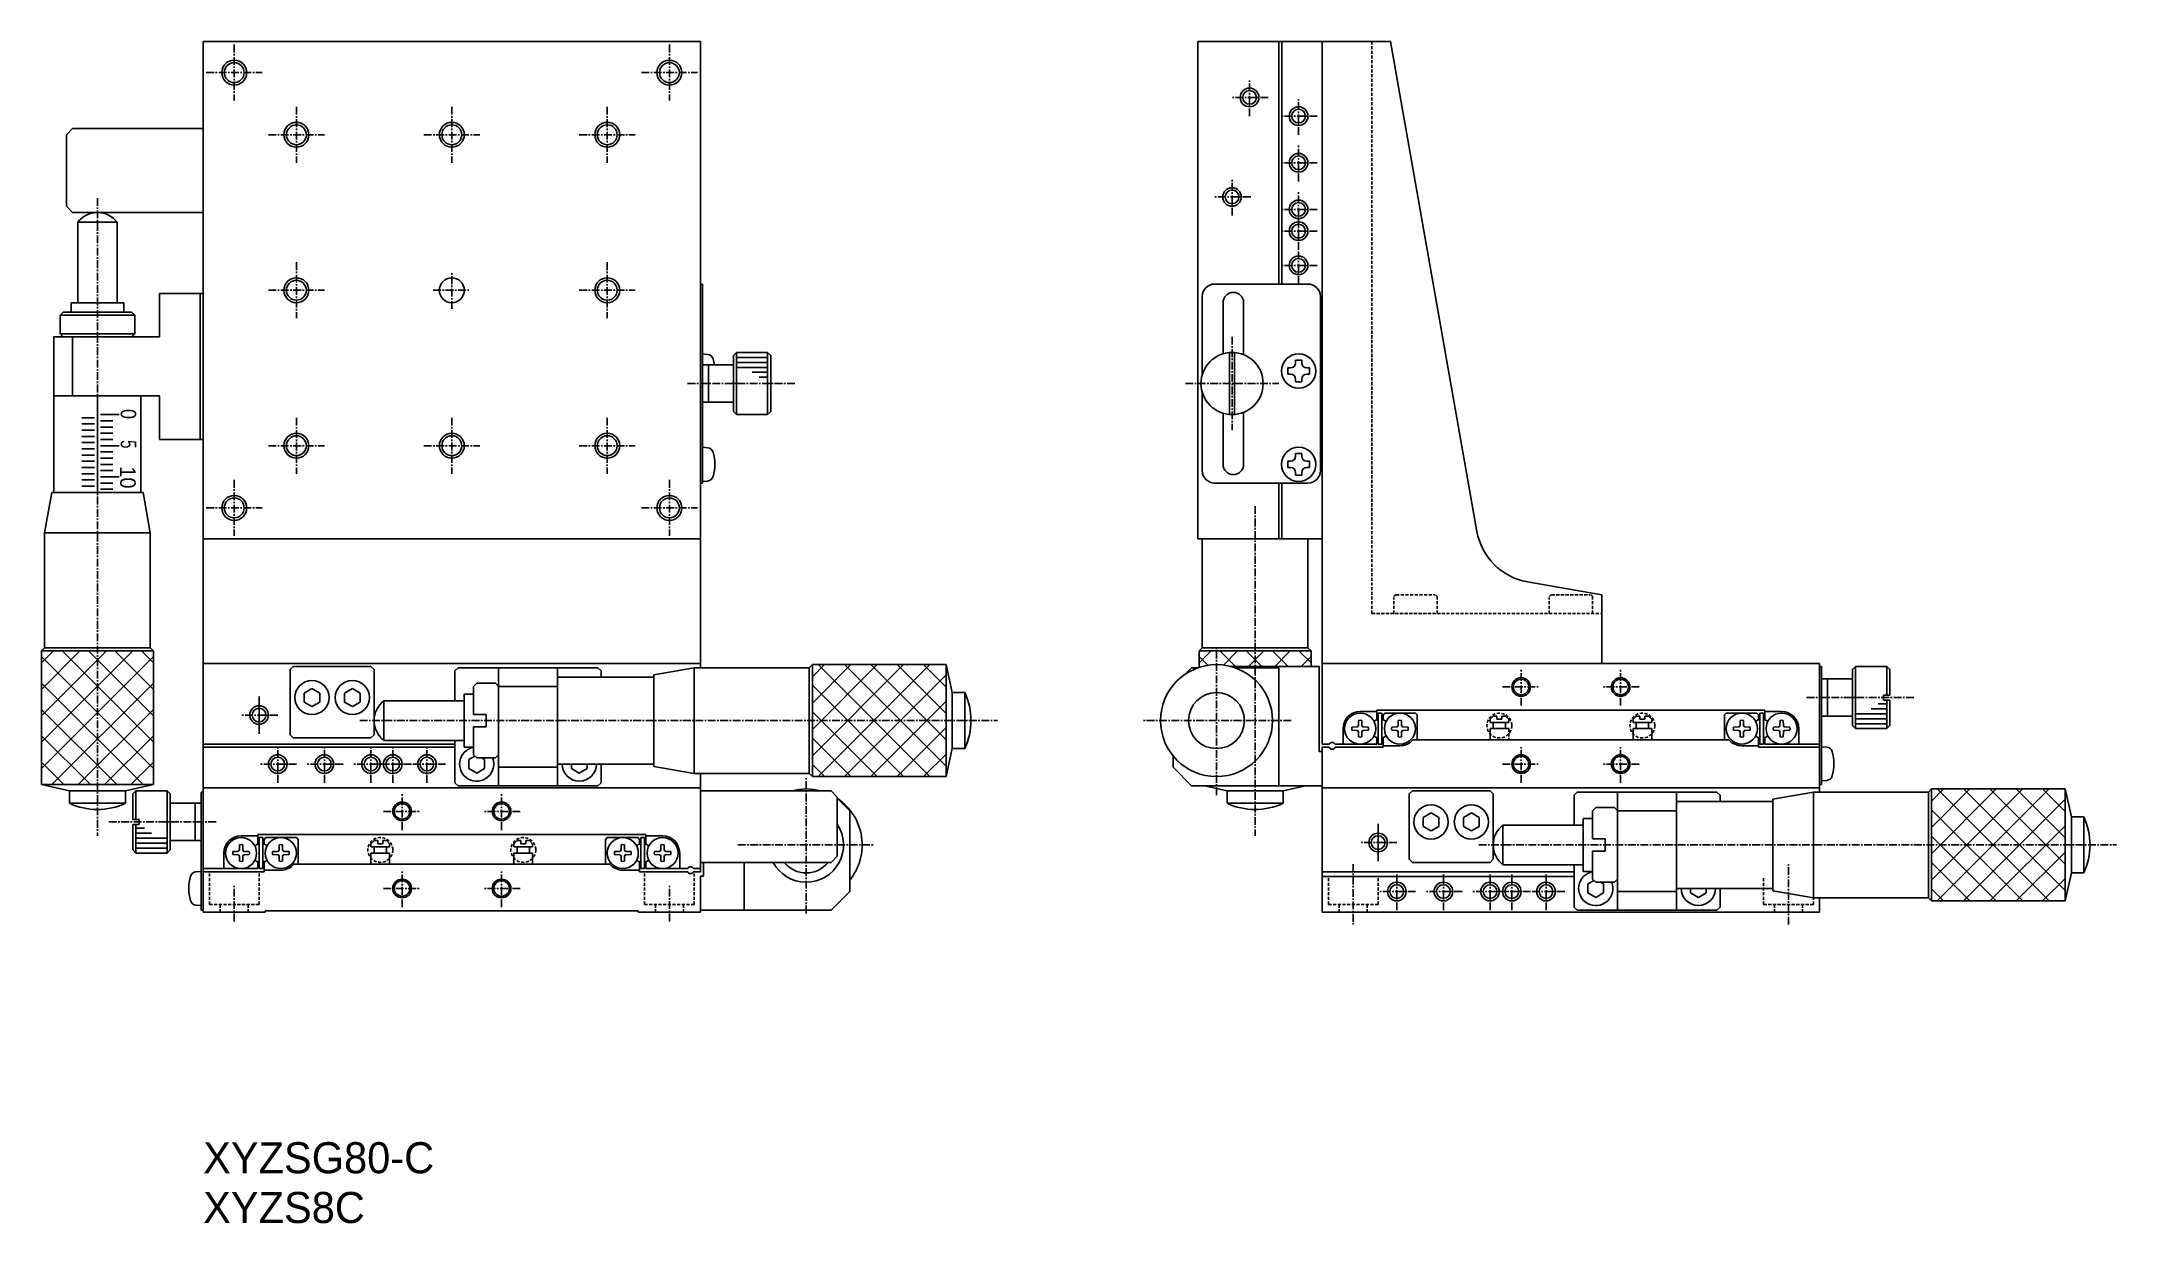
# Model space of a CAD drawing. Extents: x -333 to 1, y 65 to 255.
import ezdxf

# ---------------------------------------------------------------- set-up
doc = ezdxf.new("R2010")
doc.units = 0
doc.linetypes.add('CENTER', pattern=[2, 1.25, -0.25, 0.25, -0.25])
doc.linetypes.add('DASHED', pattern=[0.75, 0.5, -0.25])
doc.layers.get('0').update_dxf_attribs({"linetype": 'CONTINUOUS'})
doc.layers.add('CENTER', color=1, linetype='CENTER')

msp = doc.modelspace()

# ---------------------------------------------------------------- linework, layer by layer
at = {"color": 7, "linetype": 'CONTINUOUS'}
for p, q in [((-307.22, 254.66), (-307.22, 174.66)), ((-307.22, 254.66), (-307.22, 154.66)), ((-227.22, 254.66), (-307.22, 254.66)), ((-227.22, 174.66), (-227.22, 254.66)), ((-227.22, 154.66), (-227.22, 254.66)), ((-147.22, 174.66), (-147.22, 254.66)), ((-147.22, 254.66), (-127.22, 254.66)), ((-134.22, 215.66), (-134.22, 254.66)), ((-133.72, 215.66), (-133.72, 254.66)), ((-127.22, 174.66), (-127.22, 254.66)), ((-127.22, 254.66), (-127.22, 154.66)), ((-116.22, 254.66), (-127.22, 254.66)), ((-116.22, 254.66), (-102.33, 175.89)), ((-329.22, 239.66), (-328.22, 240.66)), ((-328.22, 240.66), (-307.22, 240.66)), ((-329.22, 239.66), (-329.22, 228.16)), ((-328.22, 227.16), (-329.22, 228.16)), ((-328.22, 227.16), (-307.22, 227.16)), ((-321.04, 225.59), (-327.39, 225.59)), ((-327.39, 225.59), (-327.39, 212.66)), ((-321.04, 225.59), (-321.04, 212.66)), ((-307.22, 214.16), (-314.22, 214.16)), ((-314.22, 214.16), (-314.22, 207.16)), ((-307.72, 190.66), (-307.72, 214.16)), ((-226.92, 215.66), (-227.22, 215.66)), ((-226.92, 183.66), (-226.92, 215.66)), ((-146.52, 201.06), (-146.52, 213.66)), ((-129.52, 215.66), (-144.52, 215.66)), ((-127.52, 185.66), (-127.52, 213.66)), ((-329.72, 211.16), (-330.22, 210.66)), ((-330.22, 210.66), (-318.22, 210.66)), ((-330.22, 210.66), (-330.22, 207.66)), ((-318.72, 211.16), (-329.72, 211.16)), ((-319.97, 212.66), (-328.47, 212.66)), ((-328.47, 212.66), (-328.47, 211.16)), ((-319.97, 212.66), (-319.97, 211.16)), ((-318.72, 211.16), (-318.22, 210.66)), ((-318.22, 207.66), (-318.22, 210.66)), ((-143.17, 204.44), (-143.17, 212.66)), ((-139.87, 204.3), (-139.87, 212.66)), ((-331.22, 207.16), (-314.22, 207.16)), ((-331.22, 207.16), (-331.22, 197.66)), ((-330.22, 207.66), (-318.22, 207.66)), ((-329.72, 207.16), (-330.22, 207.66)), ((-328.22, 207.16), (-328.22, 197.66)), ((-318.22, 207.66), (-318.72, 207.16)), ((-226.92, 204.41), (-226.07, 204.33)), ((-221.42, 204.66), (-221.92, 204.16)), ((-221.92, 204.16), (-221.92, 195.16)), ((-221.42, 204.66), (-216.42, 204.66)), ((-221.42, 204.66), (-221.42, 194.66)), ((-216.42, 204.66), (-216.42, 194.66)), ((-215.92, 204.16), (-216.42, 204.66)), ((-215.92, 195.16), (-215.92, 204.16)), ((-142.12, 194.67), (-142.12, 204.64)), ((-141.32, 194.67), (-141.32, 204.64)), ((-226.92, 202.66), (-221.92, 202.66)), ((-225.92, 202.66), (-225.92, 196.66)), ((-132.77, 202.16), (-132.32, 202.16)), ((-132.77, 202.16), (-132.77, 201.16)), ((-132.77, 201.16), (-132.32, 201.16)), ((-131.52, 203.41), (-131.52, 202.96)), ((-130.52, 203.41), (-131.52, 203.41)), ((-131.52, 199.91), (-131.52, 200.36)), ((-130.52, 203.41), (-130.52, 202.96)), ((-130.52, 199.91), (-130.52, 200.36)), ((-129.27, 202.16), (-129.72, 202.16)), ((-129.27, 201.16), (-129.72, 201.16)), ((-129.27, 201.16), (-129.27, 202.16)), ((-331.22, 197.66), (-314.22, 197.66)), ((-331.22, 197.66), (-331.22, 182.16)), ((-317.22, 197.66), (-317.22, 182.16)), ((-314.22, 190.66), (-314.22, 197.66)), ((-146.52, 185.66), (-146.52, 198.26)), ((-131.52, 199.91), (-130.52, 199.91)), ((-226.92, 196.66), (-221.92, 196.66)), ((-221.92, 195.16), (-221.42, 194.66)), ((-221.42, 194.66), (-216.42, 194.66)), ((-216.42, 194.66), (-215.92, 195.16)), ((-143.17, 186.66), (-143.17, 194.87)), ((-139.87, 186.66), (-139.87, 195.01)), ((-314.22, 190.66), (-307.22, 190.66)), ((-226.92, 189.41), (-226.07, 189.33)), ((-132.77, 187.16), (-132.32, 187.16)), ((-132.77, 187.16), (-132.77, 186.16)), ((-131.52, 188.41), (-131.52, 187.96)), ((-130.52, 188.41), (-131.52, 188.41)), ((-130.52, 188.41), (-130.52, 187.96)), ((-129.27, 187.16), (-129.72, 187.16)), ((-129.27, 186.16), (-129.27, 187.16)), ((-226.92, 183.66), (-227.22, 183.66)), ((-226.07, 183.98), (-226.92, 183.91)), ((-144.52, 183.66), (-129.52, 183.66)), ((-134.22, 174.66), (-134.22, 183.66)), ((-133.72, 174.66), (-133.72, 183.66)), ((-132.77, 186.16), (-132.32, 186.16)), ((-131.52, 184.91), (-131.52, 185.36)), ((-131.52, 184.91), (-130.52, 184.91)), ((-130.52, 184.91), (-130.52, 185.36)), ((-129.27, 186.16), (-129.72, 186.16)), ((-332.72, 175.66), (-331.57, 182.16)), ((-316.86, 182.16), (-331.57, 182.16)), ((-315.72, 175.66), (-316.86, 182.16)), ((-315.72, 175.66), (-332.72, 175.66)), ((-332.72, 175.66), (-332.72, 157.16)), ((-315.72, 175.66), (-315.72, 157.16)), ((-307.22, 174.66), (-227.22, 174.66)), ((-127.22, 174.66), (-147.22, 174.66)), ((-146.52, 174.66), (-146.52, 157.16)), ((-129.52, 174.66), (-129.52, 157.16)), ((-94.22, 167.77), (-82.22, 165.66)), ((-82.22, 165.66), (-82.22, 154.66)), ((-332.72, 157.16), (-333.22, 156.66)), ((-332.72, 157.16), (-315.72, 157.16)), ((-315.72, 157.16), (-315.22, 156.66)), ((-146.52, 157.16), (-147.02, 156.66)), ((-129.52, 157.16), (-146.52, 157.16)), ((-129.52, 157.16), (-129.02, 156.66)), ((-315.22, 156.66), (-333.22, 156.66)), ((-333.22, 135.16), (-333.22, 156.66)), ((-315.22, 135.16), (-315.22, 156.66)), ((-307.22, 154.66), (-307.22, 134.66)), ((-227.22, 154.66), (-307.22, 154.66)), ((-292.72, 154.16), (-293.22, 153.66)), ((-293.22, 153.66), (-293.22, 143.16)), ((-292.72, 154.16), (-280.22, 154.16)), ((-279.72, 153.66), (-280.22, 154.16)), ((-279.72, 143.16), (-279.72, 153.66)), ((-266.22, 153.96), (-266.72, 153.46)), ((-243.72, 153.96), (-266.22, 153.96)), ((-259.72, 153.96), (-259.72, 134.96)), ((-250.22, 134.96), (-250.22, 153.96)), ((-243.22, 153.46), (-243.72, 153.96)), ((-228.22, 153.96), (-234.72, 152.81)), ((-228.22, 153.96), (-209.72, 153.96)), ((-228.22, 153.96), (-228.22, 136.96)), ((-227.22, 153.96), (-227.22, 154.66)), ((-209.72, 153.96), (-209.22, 154.46)), ((-209.72, 136.96), (-209.72, 153.96)), ((-209.22, 154.46), (-209.22, 136.46)), ((-187.72, 154.46), (-209.22, 154.46)), ((-187.72, 154.46), (-187.72, 136.46)), ((-187.72, 154.46), (-186.72, 149.96)), ((-148.22, 153.96), (-149.27, 152.91)), ((-147.18, 153.96), (-148.22, 153.96)), ((-129.02, 156.66), (-147.02, 156.66)), ((-147.02, 154.01), (-147.02, 156.66)), ((-127.72, 154.16), (-141.91, 154.16)), ((-134.22, 153.96), (-141.26, 153.96)), ((-134.22, 153.96), (-134.22, 134.96)), ((-129.02, 154.16), (-129.02, 156.66)), ((-127.72, 154.16), (-127.72, 140.46)), ((-47.22, 154.66), (-127.22, 154.66)), ((-127.22, 154.66), (-127.22, 141.66)), ((-127.22, 154.66), (-82.22, 154.66)), ((-47.22, 134.66), (-47.22, 154.66)), ((-47.22, 154.16), (-46.92, 154.16)), ((-46.92, 154.16), (-46.92, 135.16)), ((-41.42, 154.16), (-41.92, 153.66)), ((-41.92, 153.66), (-41.92, 144.66)), ((-41.42, 154.16), (-41.42, 144.16)), ((-41.42, 154.16), (-36.42, 154.16)), ((-36.42, 154.16), (-36.42, 149.56)), ((-35.92, 153.66), (-36.42, 154.16)), ((-35.92, 149.56), (-35.92, 153.66)), ((-289.72, 150.6), (-290.97, 149.88)), ((-288.47, 149.88), (-289.72, 150.6)), ((-283.22, 150.6), (-284.47, 149.88)), ((-281.97, 149.88), (-283.22, 150.6)), ((-266.72, 148.63), (-266.72, 153.46)), ((-263.72, 150.96), (-263.22, 151.46)), ((-263.72, 150.96), (-263.72, 146.46)), ((-260.22, 151.46), (-263.22, 151.46)), ((-260.22, 151.46), (-259.72, 150.96)), ((-250.22, 150.96), (-259.72, 150.96)), ((-250.22, 152.46), (-234.72, 152.46)), ((-243.22, 152.46), (-243.22, 153.46)), ((-234.72, 152.81), (-234.72, 138.1)), ((-46.92, 152.16), (-41.92, 152.16)), ((-45.92, 152.16), (-45.92, 146.16)), ((-290.97, 149.88), (-290.97, 148.44)), ((-290.97, 148.44), (-289.72, 147.71)), ((-289.72, 147.71), (-288.47, 148.44)), ((-288.47, 148.44), (-288.47, 149.88)), ((-284.47, 149.88), (-284.47, 148.44)), ((-284.47, 148.44), (-283.22, 147.71)), ((-283.22, 147.71), (-281.97, 148.44)), ((-281.97, 148.44), (-281.97, 149.88)), ((-278.15, 148.63), (-278.15, 142.28)), ((-278.15, 148.63), (-265.22, 148.63)), ((-265.22, 149.71), (-263.72, 149.71)), ((-265.22, 149.71), (-265.22, 141.21)), ((-186.72, 149.96), (-186.72, 140.96)), ((-186.72, 149.96), (-184.72, 149.96)), ((-184.72, 149.96), (-184.72, 140.96)), ((-121.12, 146.91), (-118.42, 146.91)), ((-56.02, 147.16), (-118.42, 147.16)), ((-118.42, 147.16), (-118.42, 145.57)), ((-56.02, 147.16), (-56.02, 145.57)), ((-53.32, 146.91), (-56.02, 146.91)), ((-35.92, 149.56), (-36.92, 149.56)), ((-36.92, 149.56), (-36.92, 148.76)), ((-36.92, 148.76), (-35.92, 148.76)), ((-36.42, 148.76), (-36.42, 144.16)), ((-35.92, 144.66), (-35.92, 148.76)), ((-263.72, 146.46), (-261.72, 146.46)), ((-263.72, 144.46), (-261.72, 144.46)), ((-263.72, 144.46), (-263.72, 139.96)), ((-261.72, 146.46), (-261.72, 144.46)), ((-123.87, 144.16), (-123.87, 141.66)), ((-121.6, 144.43), (-122.44, 144.42)), ((-121.6, 143.88), (-122.44, 143.9)), ((-121.6, 144.43), (-121.47, 144.49)), ((-121.6, 143.88), (-121.47, 143.82)), ((-121.39, 144.66), (-121.47, 144.49)), ((-121.39, 143.66), (-121.47, 143.82)), ((-121.39, 144.66), (-121.38, 145.48)), ((-121.39, 143.66), (-121.38, 142.83)), ((-120.84, 144.66), (-120.86, 145.48)), ((-120.84, 143.66), (-120.86, 142.83)), ((-120.84, 144.66), (-120.77, 144.49)), ((-120.84, 143.66), (-120.77, 143.82)), ((-120.64, 144.43), (-120.77, 144.49)), ((-120.64, 143.88), (-120.77, 143.82)), ((-120.64, 144.43), (-119.79, 144.42)), ((-120.64, 143.88), (-119.79, 143.9)), ((-117.62, 146.66), (-118.22, 146.66)), ((-118.22, 141.66), (-118.22, 146.66)), ((-117.62, 141.66), (-117.62, 146.66)), ((-117.42, 146.36), (-117.12, 146.66)), ((-117.42, 146.36), (-117.42, 145.57)), ((-112.22, 146.66), (-117.12, 146.66)), ((-115.2, 144.43), (-116.04, 144.42)), ((-115.2, 143.88), (-116.04, 143.9)), ((-115.2, 144.43), (-115.07, 144.49)), ((-115.2, 143.88), (-115.07, 143.82)), ((-114.99, 144.66), (-115.07, 144.49)), ((-114.99, 143.66), (-115.07, 143.82)), ((-114.99, 144.66), (-114.98, 145.48)), ((-114.99, 143.66), (-114.98, 142.83)), ((-114.44, 144.66), (-114.46, 145.48)), ((-114.44, 143.66), (-114.46, 142.83)), ((-114.44, 144.66), (-114.37, 144.49)), ((-114.44, 143.66), (-114.37, 143.82)), ((-114.24, 144.43), (-114.37, 144.49)), ((-114.24, 143.88), (-114.37, 143.82)), ((-114.24, 144.43), (-113.39, 144.42)), ((-114.24, 143.88), (-113.39, 143.9)), ((-111.92, 146.36), (-112.22, 146.66)), ((-111.92, 146.36), (-111.92, 142.36)), ((-100.22, 145.66), (-99.72, 146.16)), ((-100.22, 145.66), (-100.22, 145.16)), ((-100.22, 145.16), (-97.22, 145.16)), ((-100.22, 144.16), (-97.22, 144.16)), ((-100.22, 142.36), (-100.22, 144.16)), ((-99.12, 146.16), (-99.72, 146.16)), ((-99.72, 145.16), (-99.72, 144.16)), ((-99.12, 146.16), (-99.12, 145.66)), ((-98.32, 145.66), (-99.12, 145.66)), ((-97.72, 146.16), (-98.32, 146.16)), ((-98.32, 146.16), (-98.32, 145.66)), ((-97.22, 145.66), (-97.72, 146.16)), ((-97.72, 144.16), (-97.72, 145.16)), ((-97.22, 145.66), (-97.22, 145.16)), ((-77.22, 145.66), (-76.72, 146.16)), ((-77.22, 145.66), (-77.22, 145.16)), ((-74.22, 145.16), (-77.22, 145.16)), ((-74.22, 144.16), (-77.22, 144.16)), ((-77.22, 144.16), (-77.22, 142.36)), ((-76.72, 146.16), (-76.12, 146.16)), ((-76.72, 144.16), (-76.72, 145.16)), ((-76.12, 146.16), (-76.12, 145.66)), ((-76.12, 145.66), (-75.32, 145.66)), ((-75.32, 146.16), (-74.72, 146.16)), ((-75.32, 146.16), (-75.32, 145.66)), ((-74.22, 145.66), (-74.72, 146.16)), ((-74.72, 145.16), (-74.72, 144.16)), ((-74.22, 145.66), (-74.22, 145.16)), ((-74.22, 142.36), (-74.22, 144.16)), ((-62.52, 146.36), (-62.22, 146.66)), ((-62.52, 146.36), (-62.52, 142.36)), ((-62.22, 146.66), (-57.32, 146.66)), ((-60.2, 144.43), (-61.04, 144.42)), ((-60.2, 143.88), (-61.04, 143.9)), ((-60.2, 144.43), (-60.07, 144.49)), ((-60.2, 143.88), (-60.07, 143.82)), ((-59.99, 144.66), (-60.07, 144.49)), ((-59.99, 143.66), (-60.07, 143.82)), ((-59.99, 144.66), (-59.98, 145.48)), ((-59.99, 143.66), (-59.98, 142.83)), ((-59.44, 144.66), (-59.46, 145.48)), ((-59.44, 143.66), (-59.46, 142.83)), ((-59.44, 144.66), (-59.37, 144.49)), ((-59.44, 143.66), (-59.37, 143.82)), ((-59.24, 144.43), (-59.37, 144.49)), ((-59.24, 143.88), (-59.37, 143.82)), ((-59.24, 144.43), (-58.39, 144.42)), ((-59.24, 143.88), (-58.39, 143.9)), ((-57.02, 146.36), (-57.32, 146.66)), ((-57.02, 146.36), (-57.02, 145.57)), ((-56.22, 146.66), (-56.82, 146.66)), ((-56.82, 141.66), (-56.82, 146.66)), ((-56.22, 141.66), (-56.22, 146.66)), ((-53.8, 144.43), (-54.64, 144.42)), ((-53.8, 143.88), (-54.64, 143.9)), ((-53.8, 144.43), (-53.67, 144.49)), ((-53.8, 143.88), (-53.67, 143.82)), ((-53.59, 144.66), (-53.67, 144.49)), ((-53.59, 143.66), (-53.67, 143.82)), ((-53.59, 144.66), (-53.58, 145.48)), ((-53.59, 143.66), (-53.58, 142.83)), ((-53.04, 144.66), (-53.06, 145.48)), ((-53.04, 143.66), (-53.06, 142.83)), ((-53.04, 144.66), (-52.97, 144.49)), ((-53.04, 143.66), (-52.97, 143.82)), ((-52.84, 144.43), (-52.97, 144.49)), ((-52.84, 143.88), (-52.97, 143.82)), ((-52.84, 144.43), (-51.99, 144.42)), ((-52.84, 143.88), (-51.99, 143.9)), ((-50.57, 144.16), (-50.57, 141.66)), ((-46.92, 146.16), (-41.92, 146.16)), ((-41.92, 144.66), (-41.42, 144.16)), ((-41.42, 144.16), (-36.42, 144.16)), ((-36.42, 144.16), (-35.92, 144.66)), ((-307.22, 141.66), (-266.72, 141.66)), ((-307.22, 141.16), (-266.72, 141.16)), ((-293.22, 143.16), (-292.72, 142.66)), ((-292.72, 142.66), (-280.22, 142.66)), ((-280.22, 142.66), (-279.72, 143.16)), ((-278.15, 142.28), (-265.22, 142.28)), ((-266.72, 135.46), (-266.72, 142.28)), ((-265.22, 141.21), (-263.72, 141.21)), ((-187.72, 136.46), (-186.72, 140.96)), ((-186.72, 140.96), (-184.72, 140.96)), ((-127.22, 140.46), (-127.72, 140.46)), ((-127.22, 141.66), (-126.08, 141.66)), ((-127.22, 141.16), (-127.22, 134.66)), ((-127.22, 141.16), (-126.08, 141.16)), ((-118.42, 141.66), (-125.16, 141.66)), ((-117.42, 141.16), (-125.16, 141.16)), ((-118.42, 141.66), (-118.42, 142.74)), ((-118.22, 141.66), (-117.62, 141.66)), ((-117.42, 141.16), (-117.42, 142.74)), ((-114.72, 141.41), (-117.42, 141.41)), ((-112.64, 142.36), (-61.8, 142.36)), ((-59.72, 141.41), (-57.02, 141.41)), ((-57.02, 141.16), (-57.02, 142.74)), ((-47.22, 141.16), (-57.02, 141.16)), ((-56.82, 141.66), (-56.22, 141.66)), ((-56.02, 141.66), (-56.02, 142.74)), ((-47.22, 141.66), (-56.02, 141.66)), ((-46.92, 141.26), (-46.07, 141.18)), ((-263.5, 139.74), (-264.47, 139.18)), ((-264.47, 139.18), (-264.47, 137.74)), ((-264.47, 137.74), (-263.22, 137.01)), ((-263.72, 139.96), (-263.22, 139.46)), ((-263.22, 139.46), (-260.22, 139.46)), ((-263.22, 137.01), (-261.97, 137.74)), ((-261.97, 139.18), (-262.45, 139.46)), ((-261.97, 137.74), (-261.97, 139.18)), ((-259.72, 139.96), (-260.22, 139.46)), ((-259.72, 137.96), (-250.22, 137.96)), ((-250.22, 138.46), (-234.72, 138.46)), ((-247.97, 138.46), (-247.97, 137.74)), ((-247.97, 137.74), (-246.72, 137.01)), ((-246.72, 137.01), (-245.47, 137.74)), ((-245.47, 137.74), (-245.47, 138.46)), ((-243.22, 135.46), (-243.22, 138.46)), ((-228.22, 136.96), (-234.72, 138.1)), ((-228.22, 136.96), (-209.72, 136.96)), ((-227.22, 134.66), (-227.22, 136.96)), ((-209.72, 136.96), (-209.22, 136.46)), ((-151.22, 139.8), (-151.22, 137.96)), ((-151.22, 137.96), (-148.22, 134.96)), ((-315.22, 135.16), (-333.22, 135.16)), ((-333.22, 135.16), (-328.72, 134.16)), ((-319.72, 134.16), (-328.72, 134.16)), ((-328.72, 134.16), (-328.72, 132.16)), ((-315.22, 135.16), (-319.72, 134.16)), ((-319.72, 134.16), (-319.72, 132.16)), ((-318.52, 133.66), (-318.02, 134.16)), ((-318.52, 129.56), (-318.52, 133.66)), ((-318.02, 134.16), (-318.02, 129.56)), ((-313.02, 134.16), (-318.02, 134.16)), ((-313.02, 134.16), (-313.02, 124.16)), ((-313.02, 134.16), (-312.52, 133.66)), ((-312.52, 133.66), (-312.52, 124.66)), ((-307.52, 133.96), (-307.22, 133.96)), ((-307.52, 114.96), (-307.52, 133.96)), ((-307.22, 114.66), (-307.22, 134.66)), ((-307.22, 134.66), (-227.22, 134.66)), ((-307.22, 134.66), (-227.22, 134.66)), ((-266.72, 135.46), (-266.22, 134.96)), ((-266.22, 134.96), (-243.72, 134.96)), ((-243.72, 134.96), (-243.22, 135.46)), ((-227.22, 134.66), (-227.22, 121.16)), ((-227.22, 134.16), (-206.22, 134.16)), ((-187.72, 136.46), (-209.22, 136.46)), ((-206.22, 134.16), (-205.22, 133.16)), ((-148.22, 134.96), (-127.22, 134.96)), ((-146.12, 134.96), (-142.52, 134.16)), ((-133.52, 134.16), (-142.52, 134.16)), ((-142.52, 134.16), (-142.52, 132.16)), ((-129.92, 134.96), (-133.52, 134.16)), ((-133.52, 134.16), (-133.52, 132.16)), ((-127.22, 134.66), (-127.22, 114.66)), ((-47.22, 134.66), (-127.22, 134.66)), ((-127.22, 134.66), (-47.22, 134.66)), ((-112.72, 134.16), (-113.22, 133.66)), ((-113.22, 133.66), (-113.22, 123.16)), ((-112.72, 134.16), (-100.22, 134.16)), ((-99.72, 133.66), (-100.22, 134.16)), ((-99.72, 123.16), (-99.72, 133.66)), ((-86.22, 133.96), (-86.72, 133.46)), ((-63.72, 133.96), (-86.22, 133.96)), ((-79.72, 133.96), (-79.72, 114.96)), ((-70.22, 114.96), (-70.22, 133.96)), ((-63.22, 133.46), (-63.72, 133.96)), ((-48.22, 133.96), (-54.72, 132.81)), ((-48.22, 133.96), (-29.72, 133.96)), ((-48.22, 133.96), (-48.22, 116.96)), ((-46.92, 135.16), (-47.22, 135.16)), ((-47.22, 133.96), (-47.22, 134.66)), ((-46.07, 135.83), (-46.92, 135.76)), ((-29.72, 133.96), (-29.22, 134.46)), ((-29.72, 116.96), (-29.72, 133.96)), ((-29.22, 134.46), (-29.22, 116.46)), ((-7.72, 134.46), (-29.22, 134.46)), ((-7.72, 134.46), (-7.72, 116.46)), ((-7.72, 134.46), (-6.72, 129.96)), ((-319.72, 132.16), (-328.72, 132.16)), ((-307.52, 132.16), (-312.52, 132.16)), ((-308.52, 132.16), (-308.52, 126.16)), ((-205.22, 133.16), (-205.22, 123.66)), ((-205.22, 132.96), (-203.22, 130.96)), ((-203.22, 130.96), (-203.22, 117.96)), ((-133.52, 132.16), (-142.52, 132.16)), ((-109.72, 130.6), (-110.97, 129.88)), ((-108.47, 129.88), (-109.72, 130.6)), ((-103.22, 130.6), (-104.47, 129.88)), ((-101.97, 129.88), (-103.22, 130.6)), ((-86.72, 128.63), (-86.72, 133.46)), ((-83.72, 130.96), (-83.22, 131.46)), ((-83.72, 130.96), (-83.72, 126.46)), ((-80.22, 131.46), (-83.22, 131.46)), ((-80.22, 131.46), (-79.72, 130.96)), ((-70.22, 130.96), (-79.72, 130.96)), ((-70.22, 132.46), (-54.72, 132.46)), ((-63.22, 132.46), (-63.22, 133.46)), ((-54.72, 132.81), (-54.72, 118.1)), ((-318.52, 129.56), (-317.52, 129.56)), ((-317.52, 128.76), (-318.52, 128.76)), ((-318.52, 124.66), (-318.52, 128.76)), ((-318.02, 128.76), (-318.02, 124.16)), ((-317.52, 129.56), (-317.52, 128.76)), ((-301.12, 126.91), (-298.42, 126.91)), ((-236.02, 127.16), (-298.42, 127.16)), ((-298.42, 127.16), (-298.42, 125.57)), ((-236.02, 127.16), (-236.02, 125.57)), ((-233.32, 126.91), (-236.02, 126.91)), ((-118.22, 128.85), (-118.22, 122.85)), ((-110.97, 129.88), (-110.97, 128.44)), ((-110.97, 128.44), (-109.72, 127.71)), ((-109.72, 127.71), (-108.47, 128.44)), ((-108.47, 128.44), (-108.47, 129.88)), ((-104.47, 129.88), (-104.47, 128.44)), ((-104.47, 128.44), (-103.22, 127.71)), ((-103.22, 127.71), (-101.97, 128.44)), ((-101.97, 128.44), (-101.97, 129.88)), ((-98.15, 128.63), (-98.15, 122.28)), ((-98.15, 128.63), (-85.22, 128.63)), ((-85.22, 129.71), (-83.72, 129.71)), ((-85.22, 129.71), (-85.22, 121.21)), ((-6.72, 129.96), (-6.72, 120.96)), ((-6.72, 129.96), (-4.72, 129.96)), ((-4.72, 129.96), (-4.72, 120.96)), ((-318.02, 124.16), (-318.52, 124.66)), ((-313.02, 124.16), (-318.02, 124.16)), ((-312.52, 124.66), (-313.02, 124.16)), ((-307.52, 126.16), (-312.52, 126.16)), ((-303.87, 124.16), (-303.87, 121.66)), ((-301.6, 124.43), (-302.44, 124.42)), ((-301.6, 123.88), (-302.44, 123.9)), ((-301.6, 124.43), (-301.47, 124.49)), ((-301.6, 123.88), (-301.47, 123.82)), ((-301.39, 124.66), (-301.47, 124.49)), ((-301.39, 123.66), (-301.47, 123.82)), ((-301.39, 124.66), (-301.38, 125.48)), ((-301.39, 123.66), (-301.38, 122.83)), ((-300.84, 124.66), (-300.86, 125.48)), ((-300.84, 123.66), (-300.86, 122.83)), ((-300.84, 124.66), (-300.77, 124.49)), ((-300.84, 123.66), (-300.77, 123.82)), ((-300.64, 124.43), (-300.77, 124.49)), ((-300.64, 123.88), (-300.77, 123.82)), ((-300.64, 124.43), (-299.79, 124.42)), ((-300.64, 123.88), (-299.79, 123.9)), ((-297.62, 126.66), (-298.22, 126.66)), ((-298.22, 121.66), (-298.22, 126.66)), ((-297.62, 121.66), (-297.62, 126.66)), ((-297.42, 126.36), (-297.12, 126.66)), ((-297.42, 126.36), (-297.42, 125.57)), ((-292.22, 126.66), (-297.12, 126.66)), ((-295.2, 124.43), (-296.04, 124.42)), ((-295.2, 123.88), (-296.04, 123.9)), ((-295.2, 124.43), (-295.07, 124.49)), ((-295.2, 123.88), (-295.07, 123.82)), ((-294.99, 124.66), (-295.07, 124.49)), ((-294.99, 123.66), (-295.07, 123.82)), ((-294.99, 124.66), (-294.98, 125.48)), ((-294.99, 123.66), (-294.98, 122.83)), ((-294.44, 124.66), (-294.46, 125.48)), ((-294.44, 123.66), (-294.46, 122.83)), ((-294.44, 124.66), (-294.37, 124.49)), ((-294.44, 123.66), (-294.37, 123.82)), ((-294.24, 124.43), (-294.37, 124.49)), ((-294.24, 123.88), (-294.37, 123.82)), ((-294.24, 124.43), (-293.39, 124.42)), ((-294.24, 123.88), (-293.39, 123.9)), ((-291.92, 126.36), (-292.22, 126.66)), ((-291.92, 126.36), (-291.92, 122.36)), ((-280.22, 125.66), (-279.72, 126.16)), ((-280.22, 125.66), (-280.22, 125.16)), ((-280.22, 125.16), (-277.22, 125.16)), ((-280.22, 124.16), (-277.22, 124.16)), ((-280.22, 122.36), (-280.22, 124.16)), ((-279.12, 126.16), (-279.72, 126.16)), ((-279.72, 125.16), (-279.72, 124.16)), ((-279.12, 126.16), (-279.12, 125.66)), ((-278.32, 125.66), (-279.12, 125.66)), ((-277.72, 126.16), (-278.32, 126.16)), ((-278.32, 126.16), (-278.32, 125.66)), ((-277.22, 125.66), (-277.72, 126.16)), ((-277.72, 124.16), (-277.72, 125.16)), ((-277.22, 125.66), (-277.22, 125.16)), ((-277.22, 124.16), (-277.22, 122.36)), ((-257.22, 125.66), (-256.72, 126.16)), ((-257.22, 125.66), (-257.22, 125.16)), ((-254.22, 125.16), (-257.22, 125.16)), ((-254.22, 124.16), (-257.22, 124.16)), ((-257.22, 124.16), (-257.22, 122.36)), ((-256.72, 126.16), (-256.12, 126.16)), ((-256.72, 124.16), (-256.72, 125.16)), ((-256.12, 126.16), (-256.12, 125.66)), ((-256.12, 125.66), (-255.32, 125.66)), ((-255.32, 126.16), (-254.72, 126.16)), ((-255.32, 126.16), (-255.32, 125.66)), ((-254.22, 125.66), (-254.72, 126.16)), ((-254.72, 125.16), (-254.72, 124.16)), ((-254.22, 125.66), (-254.22, 125.16)), ((-254.22, 122.36), (-254.22, 124.16)), ((-242.52, 126.36), (-242.22, 126.66)), ((-242.52, 126.36), (-242.52, 122.36)), ((-242.22, 126.66), (-237.32, 126.66)), ((-240.2, 124.43), (-241.04, 124.42)), ((-240.2, 123.88), (-241.04, 123.9)), ((-240.2, 124.43), (-240.07, 124.49)), ((-240.2, 123.88), (-240.07, 123.82)), ((-239.99, 124.66), (-240.07, 124.49)), ((-239.99, 123.66), (-240.07, 123.82)), ((-239.99, 124.66), (-239.98, 125.48)), ((-239.99, 123.66), (-239.98, 122.83)), ((-239.44, 124.66), (-239.46, 125.48)), ((-239.44, 123.66), (-239.46, 122.83)), ((-239.44, 124.66), (-239.37, 124.49)), ((-239.44, 123.66), (-239.37, 123.82)), ((-239.24, 124.43), (-239.37, 124.49)), ((-239.24, 123.88), (-239.37, 123.82)), ((-239.24, 124.43), (-238.39, 124.42)), ((-239.24, 123.88), (-238.39, 123.9)), ((-237.02, 126.36), (-237.32, 126.66)), ((-237.02, 126.36), (-237.02, 125.57)), ((-236.22, 126.66), (-236.82, 126.66)), ((-236.82, 121.66), (-236.82, 126.66)), ((-236.22, 121.66), (-236.22, 126.66)), ((-233.8, 124.43), (-234.64, 124.42)), ((-233.8, 123.88), (-234.64, 123.9)), ((-233.8, 124.43), (-233.67, 124.49)), ((-233.8, 123.88), (-233.67, 123.82)), ((-233.59, 124.66), (-233.67, 124.49)), ((-233.59, 123.66), (-233.67, 123.82)), ((-233.59, 124.66), (-233.58, 125.48)), ((-233.59, 123.66), (-233.58, 122.83)), ((-233.04, 124.66), (-233.06, 125.48)), ((-233.04, 123.66), (-233.06, 122.83)), ((-233.04, 124.66), (-232.97, 124.49)), ((-233.04, 123.66), (-232.97, 123.82)), ((-232.84, 124.43), (-232.97, 124.49)), ((-232.84, 123.88), (-232.97, 123.82)), ((-232.84, 124.43), (-231.99, 124.42)), ((-232.84, 123.88), (-231.99, 123.9)), ((-230.57, 124.16), (-230.57, 121.66)), ((-205.22, 123.66), (-206.22, 122.66)), ((-83.72, 126.46), (-81.72, 126.46)), ((-83.72, 124.46), (-81.72, 124.46)), ((-83.72, 124.46), (-83.72, 119.96)), ((-81.72, 126.46), (-81.72, 124.46)), ((-307.52, 121.21), (-308.37, 121.13)), ((-307.22, 121.66), (-298.42, 121.66)), ((-307.22, 121.16), (-297.42, 121.16)), ((-298.42, 121.66), (-298.42, 122.74)), ((-298.22, 121.66), (-297.62, 121.66)), ((-297.42, 121.16), (-297.42, 122.74)), ((-294.72, 121.41), (-297.42, 121.41)), ((-292.64, 122.36), (-241.8, 122.36)), ((-239.72, 121.41), (-237.02, 121.41)), ((-237.02, 121.16), (-237.02, 122.74)), ((-237.02, 121.16), (-229.28, 121.16)), ((-236.82, 121.66), (-236.22, 121.66)), ((-236.02, 121.66), (-236.02, 122.74)), ((-236.02, 121.66), (-229.28, 121.66)), ((-227.22, 121.66), (-228.36, 121.66)), ((-227.22, 121.16), (-228.36, 121.16)), ((-227.22, 122.66), (-206.22, 122.66)), ((-227.22, 120.46), (-227.22, 114.66)), ((-227.22, 120.46), (-226.72, 120.46)), ((-226.72, 122.66), (-226.72, 120.46)), ((-220.22, 122.66), (-220.22, 114.96)), ((-127.22, 121.16), (-86.72, 121.16)), ((-127.22, 120.36), (-86.72, 120.36)), ((-113.22, 123.16), (-112.72, 122.66)), ((-112.72, 122.66), (-100.22, 122.66)), ((-100.22, 122.66), (-99.72, 123.16)), ((-98.15, 122.28), (-85.22, 122.28)), ((-86.72, 115.46), (-86.72, 122.28)), ((-85.22, 121.21), (-83.72, 121.21)), ((-7.72, 116.46), (-6.72, 120.96)), ((-6.72, 120.96), (-4.72, 120.96)), ((-203.22, 117.96), (-206.22, 114.96)), ((-83.5, 119.74), (-84.47, 119.18)), ((-84.47, 119.18), (-84.47, 117.74)), ((-84.47, 117.74), (-83.22, 117.01)), ((-83.72, 119.96), (-83.22, 119.46)), ((-83.22, 119.46), (-80.22, 119.46)), ((-83.22, 117.01), (-81.97, 117.74)), ((-81.97, 119.18), (-82.45, 119.46)), ((-81.97, 117.74), (-81.97, 119.18)), ((-79.72, 119.96), (-80.22, 119.46)), ((-79.72, 117.96), (-70.22, 117.96)), ((-70.22, 118.46), (-54.72, 118.46)), ((-67.97, 118.46), (-67.97, 117.74)), ((-67.97, 117.74), (-66.72, 117.01)), ((-66.72, 117.01), (-65.47, 117.74)), ((-65.47, 117.74), (-65.47, 118.46)), ((-63.22, 115.46), (-63.22, 118.46)), ((-48.22, 116.96), (-54.72, 118.1)), ((-48.22, 116.96), (-29.72, 116.96)), ((-47.22, 114.66), (-47.22, 116.96)), ((-29.72, 116.96), (-29.22, 116.46)), ((-308.37, 115.78), (-307.52, 115.71)), ((-307.52, 114.96), (-307.22, 114.96)), ((-297.22, 114.66), (-307.22, 114.66)), ((-297.22, 114.86), (-297.22, 114.66)), ((-237.22, 114.86), (-297.22, 114.86)), ((-237.22, 114.86), (-237.22, 114.66)), ((-237.22, 114.66), (-227.22, 114.66)), ((-206.22, 114.96), (-227.22, 114.96)), ((-127.22, 114.66), (-47.22, 114.66)), ((-86.72, 115.46), (-86.22, 114.96)), ((-86.22, 114.96), (-63.72, 114.96)), ((-63.72, 114.96), (-63.22, 115.46)), ((-7.72, 116.46), (-29.22, 116.46))]:
    msp.add_line(p, q, dxfattribs=at)
at = {"color": 3, "linetype": 'DASHED'}
for p, q in [((-119.22, 162.66), (-119.22, 254.66)), ((-115.72, 162.66), (-115.72, 165.26)), ((-115.32, 165.66), (-109.12, 165.66)), ((-108.72, 162.66), (-108.72, 165.26)), ((-90.72, 162.66), (-90.72, 165.26)), ((-90.32, 165.66), (-84.12, 165.66)), ((-83.72, 162.66), (-83.72, 165.26)), ((-119.22, 162.66), (-82.22, 162.66)), ((-97.22, 144.16), (-97.22, 142.36)), ((-306.22, 115.86), (-306.22, 121.16)), ((-298.22, 115.86), (-298.22, 121.16)), ((-236.22, 115.86), (-236.22, 121.16)), ((-228.22, 115.86), (-228.22, 121.16)), ((-126.22, 115.86), (-126.22, 120.36)), ((-118.22, 115.86), (-118.22, 120.36)), ((-56.22, 115.86), (-56.22, 120.36)), ((-48.22, 115.86), (-48.22, 116.96)), ((-298.22, 115.86), (-306.22, 115.86)), ((-304.47, 115.86), (-304.47, 114.66)), ((-299.97, 115.86), (-299.97, 114.66)), ((-236.22, 115.86), (-228.22, 115.86)), ((-234.47, 115.86), (-234.47, 114.66)), ((-229.97, 115.86), (-229.97, 114.66)), ((-126.22, 115.86), (-118.22, 115.86)), ((-124.47, 115.86), (-124.47, 114.66)), ((-119.97, 115.86), (-119.97, 114.66)), ((-56.22, 115.86), (-48.22, 115.86)), ((-54.47, 115.86), (-54.47, 114.66)), ((-49.97, 115.86), (-49.97, 114.66))]:
    msp.add_line(p, q, dxfattribs=at)
at = {"color": 3, "linetype": 'CONTINUOUS'}
for p, q in [((-221.42, 203.86), (-216.42, 203.86)), ((-221.42, 203.06), (-216.42, 203.06)), ((-221.42, 202.26), (-216.42, 202.26)), ((-218.92, 201.46), (-216.42, 201.46)), ((-217.79, 200.66), (-216.42, 200.66)), ((-324.22, 197.66), (-324.22, 182.16)), ((-326.72, 194.16), (-324.72, 194.16)), ((-323.72, 194.66), (-320.72, 194.66)), ((-323.72, 193.66), (-321.72, 193.66)), ((-326.72, 193.16), (-324.72, 193.16)), ((-326.72, 192.16), (-324.72, 192.16)), ((-326.72, 191.16), (-324.72, 191.16)), ((-323.72, 192.66), (-321.72, 192.66)), ((-323.72, 191.66), (-321.72, 191.66)), ((-323.72, 190.66), (-321.72, 190.66)), ((-326.72, 190.16), (-324.72, 190.16)), ((-326.72, 189.16), (-324.72, 189.16)), ((-326.72, 188.16), (-324.72, 188.16)), ((-326.72, 187.16), (-324.72, 187.16)), ((-326.72, 187.16), (-324.72, 187.16)), ((-323.72, 189.66), (-320.72, 189.66)), ((-323.72, 188.66), (-321.72, 188.66)), ((-323.72, 187.66), (-321.72, 187.66)), ((-326.72, 186.16), (-324.72, 186.16)), ((-326.72, 185.16), (-324.72, 185.16)), ((-326.72, 184.16), (-324.72, 184.16)), ((-323.72, 186.66), (-321.72, 186.66)), ((-323.72, 185.66), (-321.72, 185.66)), ((-323.72, 184.66), (-320.72, 184.66)), ((-323.72, 183.66), (-321.72, 183.66)), ((-326.72, 183.16), (-324.72, 183.16)), ((-326.72, 183.16), (-324.72, 183.16)), ((-323.72, 182.66), (-321.72, 182.66)), ((-333.22, 146.23), (-322.79, 156.66)), ((-333.22, 141.99), (-318.55, 156.66)), ((-333.22, 154.72), (-331.28, 156.66)), ((-333.22, 150.47), (-327.04, 156.66)), ((-333.22, 155.75), (-315.22, 137.75)), ((-333.22, 137.75), (-315.22, 155.75)), ((-329.89, 156.66), (-315.22, 141.99)), ((-325.65, 156.66), (-315.22, 146.23)), ((-321.4, 156.66), (-315.22, 150.47)), ((-317.16, 156.66), (-315.22, 154.72)), ((-209.22, 152.52), (-207.28, 154.46)), ((-209.22, 148.27), (-203.04, 154.46)), ((-209.22, 144.03), (-198.79, 154.46)), ((-209.22, 139.79), (-194.55, 154.46)), ((-190.31, 136.46), (-208.31, 154.46)), ((-208.31, 136.46), (-190.31, 154.46)), ((-187.72, 138.11), (-204.06, 154.46)), ((-187.72, 142.36), (-199.82, 154.46)), ((-187.72, 146.6), (-195.58, 154.46)), ((-187.72, 150.84), (-191.34, 154.46)), ((-147.02, 154.72), (-145.08, 156.66)), ((-147.02, 155.75), (-145.62, 154.35)), ((-143.69, 156.66), (-141.19, 154.16)), ((-143.1, 154.39), (-140.84, 156.66)), ((-139.45, 156.66), (-136.95, 154.16)), ((-139.09, 154.16), (-136.59, 156.66)), ((-135.2, 156.66), (-132.7, 154.16)), ((-134.85, 154.16), (-132.35, 156.66)), ((-130.96, 156.66), (-129.02, 154.72)), ((-130.61, 154.16), (-129.02, 155.75)), ((-333.22, 151.5), (-316.87, 135.16)), ((-331.56, 135.16), (-315.22, 151.5)), ((-194.55, 136.46), (-209.22, 151.13)), ((-204.06, 136.46), (-187.72, 152.8)), ((-333.22, 147.26), (-321.12, 135.16)), ((-327.32, 135.16), (-315.22, 147.26)), ((-198.79, 136.46), (-209.22, 146.88)), ((-199.82, 136.46), (-187.72, 148.56)), ((-38.92, 147.36), (-36.42, 147.36)), ((-37.79, 148.16), (-36.42, 148.16)), ((-195.58, 136.46), (-187.72, 144.32)), ((-41.42, 146.56), (-36.42, 146.56)), ((-41.42, 145.76), (-36.42, 145.76)), ((-41.42, 144.96), (-36.42, 144.96)), ((-333.22, 143.02), (-325.36, 135.16)), ((-323.08, 135.16), (-315.22, 143.02)), ((-203.04, 136.46), (-209.22, 142.64)), ((-333.22, 138.78), (-329.6, 135.16)), ((-318.84, 135.16), (-315.22, 138.78)), ((-207.28, 136.46), (-209.22, 138.4)), ((-191.34, 136.46), (-187.72, 140.08)), ((-29.22, 132.52), (-27.28, 134.46)), ((-29.22, 128.27), (-23.04, 134.46)), ((-29.22, 124.03), (-18.79, 134.46)), ((-29.22, 119.79), (-14.55, 134.46)), ((-10.31, 116.46), (-28.31, 134.46)), ((-28.31, 116.46), (-10.31, 134.46)), ((-7.72, 118.11), (-24.06, 134.46)), ((-7.72, 122.36), (-19.82, 134.46)), ((-7.72, 126.6), (-15.58, 134.46)), ((-7.72, 130.84), (-11.34, 134.46)), ((-14.55, 116.46), (-29.22, 131.13)), ((-24.06, 116.46), (-7.72, 132.8)), ((-316.65, 128.16), (-318.02, 128.16)), ((-315.52, 127.36), (-318.02, 127.36)), ((-18.79, 116.46), (-29.22, 126.88)), ((-19.82, 116.46), (-7.72, 128.56)), ((-313.02, 126.56), (-318.02, 126.56)), ((-313.02, 125.76), (-318.02, 125.76)), ((-313.02, 124.96), (-318.02, 124.96)), ((-15.58, 116.46), (-7.72, 124.32)), ((-23.04, 116.46), (-29.22, 122.64)), ((-27.28, 116.46), (-29.22, 118.4)), ((-11.34, 116.46), (-7.72, 120.08))]:
    msp.add_line(p, q, dxfattribs=at)
for centre, radius in [((-302.22, 249.66), 2), ((-232.22, 249.66), 2), ((-138.91, 245.66), 1.5), ((-131.02, 242.66), 1.5), ((-292.22, 239.66), 2), ((-267.22, 239.66), 2), ((-242.22, 239.66), 2), ((-131.02, 235.16), 1.5), ((-141.72, 229.66), 1.5), ((-131.02, 227.66), 1.5), ((-131.02, 224.16), 1.5), ((-131.02, 218.66), 1.5), ((-292.22, 214.66), 2), ((-242.22, 214.66), 2), ((-292.22, 189.66), 2), ((-267.22, 189.66), 2), ((-242.22, 189.66), 2), ((-302.22, 179.66), 2), ((-232.22, 179.66), 2), ((-95.22, 150.86), 1.5), ((-79.22, 150.86), 1.5), ((-298.22, 146.35), 1.5), ((-295.22, 138.46), 1.5), ((-287.72, 138.46), 1.5), ((-280.22, 138.46), 1.5), ((-276.72, 138.46), 1.5), ((-271.22, 138.46), 1.5), ((-95.22, 138.46), 1.5), ((-79.22, 138.46), 1.5), ((-275.22, 130.86), 1.5), ((-259.22, 130.86), 1.5), ((-118.22, 125.85), 1.5), ((-275.22, 118.46), 1.5), ((-259.22, 118.46), 1.5), ((-115.22, 117.96), 1.5), ((-107.72, 117.96), 1.5), ((-100.22, 117.96), 1.5), ((-96.72, 117.96), 1.5), ((-91.22, 117.96), 1.5)]:
    msp.add_circle(centre, radius, dxfattribs=at)
at = {"color": 7, "linetype": 'CONTINUOUS'}
for centre, radius in [((-302.22, 249.66), 1.6), ((-232.22, 249.66), 1.6), ((-138.91, 245.66), 1.1), ((-131.02, 242.66), 1.1), ((-292.22, 239.66), 1.6), ((-267.22, 239.66), 1.6), ((-242.22, 239.66), 1.6), ((-131.02, 235.16), 1.1), ((-141.72, 229.66), 1.1), ((-131.02, 227.66), 1.1), ((-131.02, 224.16), 1.1), ((-131.02, 218.66), 1.1), ((-292.22, 214.66), 1.6), ((-267.22, 214.66), 2), ((-242.22, 214.66), 1.6), ((-141.72, 199.66), 5), ((-131.02, 201.66), 2.75), ((-292.22, 189.66), 1.6), ((-267.22, 189.66), 1.6), ((-242.22, 189.66), 1.6), ((-131.02, 186.66), 2.75), ((-302.22, 179.66), 1.6), ((-232.22, 179.66), 1.6), ((-144.22, 145.46), 9), ((-289.72, 149.16), 2.75), ((-283.22, 149.16), 2.75), ((-95.22, 150.86), 1.25), ((-79.22, 150.86), 1.25), ((-298.22, 146.35), 1.1), ((-144.22, 145.46), 4.5), ((-121.12, 144.16), 2.5), ((-114.72, 144.16), 2.5), ((-59.72, 144.16), 2.5), ((-53.32, 144.16), 2.5), ((-295.22, 138.46), 1.1), ((-287.72, 138.46), 1.1), ((-280.22, 138.46), 1.1), ((-276.72, 138.46), 1.1), ((-271.22, 138.46), 1.1), ((-95.22, 138.46), 1.25), ((-79.22, 138.46), 1.25), ((-275.22, 130.86), 1.25), ((-259.22, 130.86), 1.25), ((-109.72, 129.16), 2.75), ((-103.22, 129.16), 2.75), ((-118.22, 125.85), 1.1), ((-301.12, 124.16), 2.5), ((-294.72, 124.16), 2.5), ((-239.72, 124.16), 2.5), ((-233.32, 124.16), 2.5), ((-275.22, 118.46), 1.25), ((-259.22, 118.46), 1.25), ((-115.22, 117.96), 1.1), ((-107.72, 117.96), 1.1), ((-100.22, 117.96), 1.1), ((-96.72, 117.96), 1.1), ((-91.22, 117.96), 1.1)]:
    msp.add_circle(centre, radius, dxfattribs=at)
at = {"color": 3, "linetype": 'DASHED'}
for centre in [(-98.72, 144.66), (-75.72, 144.66), (-278.72, 124.66), (-255.72, 124.66)]:
    msp.add_circle(centre, 2, dxfattribs=at)
at = {"color": 7, "linetype": 'CONTINUOUS'}
for centre, radius, start, end in [((-324.22, 223.16), 4, 37.4626, 142.5374), ((-144.52, 213.66), 2, 90, 180), ((-141.52, 212.66), 1.65, 0, 180), ((-129.52, 213.66), 2, 0, 90), ((-226.16, 203.34), 1, 16.257, 85), ((-231.92, 201.66), 7, 8.2132, 16.257), ((-132.32, 202.96), 0.8, 270, 0), ((-132.32, 200.36), 0.8, 0, 90), ((-129.72, 202.96), 0.8, 180, 270), ((-129.72, 200.36), 0.8, 90, 180), ((-226.16, 188.34), 1, 16.257, 85), ((-231.92, 186.66), 7, 343.743, 16.257), ((-132.32, 187.96), 0.8, 270, 0), ((-129.72, 187.96), 0.8, 180, 270), ((-226.16, 184.98), 1, 275, 343.743), ((-144.52, 185.66), 2, 180, 270), ((-141.52, 186.66), 1.65, 180, 0), ((-132.32, 185.36), 0.8, 0, 90), ((-129.72, 185.36), 0.8, 90, 180), ((-129.52, 185.66), 2, 270, 0), ((-92.48, 177.62), 10, 190, 260), ((-275.72, 145.46), 4, 127.4626, 232.5374), ((-194.34, 145.46), 10.62, 334.9424, 25.0576), ((-121.12, 144.16), 2.75, 90, 180), ((-53.32, 144.16), 2.75, 360, 90), ((-121.12, 144.16), 1.35, 168.8959, 191.1041), ((-121.12, 144.16), 1.35, 78.8959, 101.1041), ((-121.12, 144.16), 1.35, 348.8959, 11.1041), ((-117.92, 144.16), 1.5, 101.5369, 130.5416), ((-117.92, 144.16), 1.5, 49.4584, 78.463), ((-114.72, 144.16), 1.35, 168.8959, 191.1041), ((-114.72, 144.16), 1.35, 78.8959, 101.1041), ((-114.72, 144.16), 1.35, 348.8959, 11.1041), ((-59.72, 144.16), 1.35, 168.8959, 191.1041), ((-59.72, 144.16), 1.35, 78.8959, 101.1041), ((-59.72, 144.16), 1.35, 348.8959, 11.1041), ((-56.52, 144.16), 1.5, 101.5369, 130.5416), ((-56.52, 144.16), 1.5, 49.4584, 78.463), ((-53.32, 144.16), 1.35, 168.8959, 191.1041), ((-53.32, 144.16), 1.35, 78.8959, 101.1041), ((-53.32, 144.16), 1.35, 348.8959, 11.1041), ((-263.22, 138.46), 2.75, 100.4757, 21.3237), ((-125.62, 141.46), 0.5, 23.5782, 156.4218), ((-125.62, 141.36), 0.5, 203.5782, 336.4218), ((-121.12, 144.16), 1.35, 258.8959, 281.1041), ((-117.92, 144.16), 1.5, 229.4584, 258.463), ((-117.92, 144.16), 1.5, 281.537, 310.5416), ((-114.72, 144.16), 1.35, 258.8959, 281.1041), ((-114.72, 144.16), 2.75, 270, 319.1149), ((-59.72, 144.16), 2.75, 220.8851, 270), ((-59.72, 144.16), 1.35, 258.8959, 281.1041), ((-56.52, 144.16), 1.5, 229.4584, 258.463), ((-56.52, 144.16), 1.5, 281.537, 310.5416), ((-53.32, 144.16), 1.35, 258.8959, 281.1041), ((-46.16, 140.19), 1, 16.257, 85), ((-51.92, 138.51), 7, 343.743, 16.257), ((-246.72, 138.46), 2.75, 180, 0), ((-210.22, 125.46), 9, 75.165, 104.835), ((-46.16, 136.83), 1, 275, 343.743), ((-324.22, 141.78), 10.62, 244.9424, 295.0576), ((-210.22, 125.46), 9, 321.0575, 55.8594), ((-138.02, 141.78), 10.62, 244.9424, 295.0576), ((-301.12, 124.16), 2.75, 90, 180), ((-233.32, 124.16), 2.75, 0, 90), ((-210.22, 125.46), 6, 207.8181, 33.5573), ((-95.72, 125.46), 4, 127.4626, 232.5374), ((-14.34, 125.46), 10.62, 334.9424, 25.0576), ((-301.12, 124.16), 1.35, 168.8959, 191.1041), ((-301.12, 124.16), 1.35, 78.8959, 101.1041), ((-301.12, 124.16), 1.35, 348.8959, 11.1041), ((-297.92, 124.16), 1.5, 101.5369, 130.5416), ((-297.92, 124.16), 1.5, 49.4584, 78.463), ((-294.72, 124.16), 1.35, 168.8959, 191.1041), ((-294.72, 124.16), 1.35, 78.8959, 101.1041), ((-294.72, 124.16), 1.35, 348.8959, 11.1041), ((-239.72, 124.16), 1.35, 168.8959, 191.1041), ((-239.72, 124.16), 1.35, 78.8959, 101.1041), ((-239.72, 124.16), 1.35, 348.8959, 11.1041), ((-236.52, 124.16), 1.5, 101.5369, 130.5416), ((-236.52, 124.16), 1.5, 49.4584, 78.463), ((-233.32, 124.16), 1.35, 168.8959, 191.1041), ((-233.32, 124.16), 1.35, 78.8959, 101.1041), ((-233.32, 124.16), 1.35, 348.8959, 11.1041), ((-302.52, 118.46), 7, 163.743, 196.257), ((-308.28, 120.14), 1, 95, 163.743), ((-301.12, 124.16), 1.35, 258.8959, 281.1041), ((-297.92, 124.16), 1.5, 229.4584, 258.463), ((-297.92, 124.16), 1.5, 281.537, 310.5416), ((-294.72, 124.16), 1.35, 258.8959, 281.1041), ((-294.72, 124.16), 2.75, 270, 319.1149), ((-239.72, 124.16), 2.75, 220.8851, 270), ((-239.72, 124.16), 1.35, 258.8959, 281.1041), ((-236.52, 124.16), 1.5, 229.4584, 258.463), ((-236.52, 124.16), 1.5, 281.537, 310.5416), ((-233.32, 124.16), 1.35, 258.8959, 281.1041), ((-228.82, 121.46), 0.5, 23.5782, 156.4218), ((-228.82, 121.36), 0.5, 203.5782, 336.4218), ((-210.22, 125.46), 4.5, 218.4786, 321.5214), ((-83.22, 118.46), 2.75, 100.4757, 21.3237), ((-66.72, 118.46), 2.75, 180, 0), ((-308.28, 116.78), 1, 196.257, 265)]:
    msp.add_arc(centre, radius, start, end, dxfattribs=at)
at = {"color": 3, "linetype": 'DASHED'}
for centre, start, end in [((-115.32, 165.26), 90, 180), ((-109.12, 165.26), 0, 90), ((-90.32, 165.26), 90, 180), ((-84.12, 165.26), 0, 90)]:
    msp.add_arc(centre, 0.4, start, end, dxfattribs=at)
at = {"layer": 'CENTER', "color": 1, "linetype": 'CENTER'}
for p, q in [((-302.22, 254.16), (-302.22, 245.16)), ((-232.22, 254.16), (-232.22, 245.16)), ((-306.72, 249.66), (-297.72, 249.66)), ((-236.72, 249.66), (-227.72, 249.66)), ((-138.91, 242.66), (-138.91, 248.66)), ((-292.22, 244.16), (-292.22, 235.16)), ((-267.22, 244.16), (-267.22, 235.16)), ((-242.22, 244.16), (-242.22, 235.16)), ((-135.91, 245.66), (-141.91, 245.66)), ((-131.02, 239.66), (-131.02, 245.66)), ((-128.02, 242.66), (-134.02, 242.66)), ((-296.72, 239.66), (-287.72, 239.66)), ((-271.72, 239.66), (-262.72, 239.66)), ((-246.72, 239.66), (-237.72, 239.66)), ((-131.02, 232.16), (-131.02, 238.16)), ((-128.02, 235.16), (-134.02, 235.16)), ((-141.72, 226.66), (-141.72, 232.66)), ((-131.02, 224.66), (-131.02, 230.66)), ((-324.22, 229.48), (-324.22, 126.9)), ((-138.72, 229.66), (-144.72, 229.66)), ((-128.02, 227.66), (-134.02, 227.66)), ((-131.02, 221.16), (-131.02, 227.16)), ((-128.02, 224.16), (-134.02, 224.16)), ((-131.02, 215.66), (-131.02, 221.66)), ((-292.22, 219.16), (-292.22, 210.16)), ((-267.22, 211.66), (-267.22, 217.66)), ((-242.22, 219.16), (-242.22, 210.16)), ((-128.02, 218.66), (-134.02, 218.66)), ((-296.72, 214.66), (-287.72, 214.66)), ((-270.22, 214.66), (-264.22, 214.66)), ((-246.72, 214.66), (-237.72, 214.66)), ((-141.72, 207.16), (-141.72, 192.16)), ((-212.05, 199.66), (-229.31, 199.66)), ((-149.22, 199.66), (-134.22, 199.66)), ((-292.22, 194.16), (-292.22, 185.16)), ((-267.22, 194.16), (-267.22, 185.16)), ((-242.22, 194.16), (-242.22, 185.16)), ((-296.72, 189.66), (-287.72, 189.66)), ((-271.72, 189.66), (-262.72, 189.66)), ((-246.72, 189.66), (-237.72, 189.66)), ((-302.22, 184.16), (-302.22, 175.16)), ((-232.22, 184.16), (-232.22, 175.16)), ((-306.72, 179.66), (-297.72, 179.66)), ((-236.72, 179.66), (-227.72, 179.66)), ((-138.02, 179.94), (-138.02, 126.9)), ((-144.22, 133.46), (-144.22, 157.46)), ((-95.22, 147.86), (-95.22, 153.86)), ((-79.22, 147.86), (-79.22, 153.86)), ((-98.22, 150.86), (-92.22, 150.86)), ((-76.22, 150.86), (-82.22, 150.86)), ((-298.22, 149.35), (-298.22, 143.35)), ((-298.22, 143.35), (-298.22, 149.35)), ((-32.05, 149.16), (-49.31, 149.16)), ((-295.22, 146.35), (-301.22, 146.35)), ((-282.04, 145.46), (-179.46, 145.46)), ((-132.22, 145.46), (-156.22, 145.46)), ((-295.22, 135.46), (-295.22, 141.46)), ((-287.72, 135.46), (-287.72, 141.46)), ((-280.22, 135.46), (-280.22, 141.46)), ((-276.72, 135.46), (-276.72, 141.46)), ((-271.22, 135.46), (-271.22, 141.46)), ((-95.22, 135.46), (-95.22, 141.46)), ((-79.22, 135.46), (-79.22, 141.46)), ((-292.22, 138.46), (-298.22, 138.46)), ((-284.72, 138.46), (-290.72, 138.46)), ((-277.22, 138.46), (-283.22, 138.46)), ((-273.72, 138.46), (-279.72, 138.46)), ((-268.22, 138.46), (-274.22, 138.46)), ((-98.22, 138.46), (-92.22, 138.46)), ((-76.22, 138.46), (-82.22, 138.46)), ((-275.22, 127.86), (-275.22, 133.86)), ((-259.22, 127.86), (-259.22, 133.86)), ((-210.22, 114.46), (-210.22, 136.46)), ((-278.22, 130.86), (-272.22, 130.86)), ((-256.22, 130.86), (-262.22, 130.86)), ((-322.39, 129.16), (-305.12, 129.16)), ((-118.22, 122.85), (-118.22, 128.85)), ((-221.22, 125.46), (-199.22, 125.46)), ((-115.22, 125.85), (-121.22, 125.85)), ((-102.04, 125.46), (0.54, 125.46)), ((-275.22, 115.46), (-275.22, 121.46)), ((-259.22, 115.46), (-259.22, 121.46)), ((-122.22, 122.36), (-122.22, 112.66)), ((-115.22, 114.96), (-115.22, 120.96)), ((-107.72, 114.96), (-107.72, 120.96)), ((-100.22, 114.96), (-100.22, 120.96)), ((-96.72, 114.96), (-96.72, 120.96)), ((-91.22, 114.96), (-91.22, 120.96)), ((-52.22, 112.66), (-52.22, 122.36)), ((-302.22, 113.16), (-302.22, 119.16)), ((-278.22, 118.46), (-272.22, 118.46)), ((-256.22, 118.46), (-262.22, 118.46)), ((-232.22, 113.16), (-232.22, 119.16)), ((-112.22, 117.96), (-118.22, 117.96)), ((-104.72, 117.96), (-110.72, 117.96)), ((-97.22, 117.96), (-103.22, 117.96)), ((-93.72, 117.96), (-99.72, 117.96)), ((-88.22, 117.96), (-94.22, 117.96))]:
    msp.add_line(p, q, dxfattribs=at)

# ---------------------------------------------------------------- texts
at = {"color": 3, "linetype": 'CONTINUOUS'}
for s, width, p in [('0', 0.864, (-320.48, 195.56)), ('5', 0.72, (-320.48, 190.56)), ('10', 0.96, (-320.57, 186.35))]:
    msp.add_text(s, height=2.5, rotation=270, dxfattribs=dict(at, width=width)).set_placement(p)
at = {"color": 7, "linetype": 'CONTINUOUS'}
for s, p in [('XYZSG80-C', (-307.22, 72.66)), ('XYZS8C', (-307.22, 64.66))]:
    msp.add_text(s, height=5, dxfattribs=at).set_placement(p)

doc.saveas('drawing.dxf')
